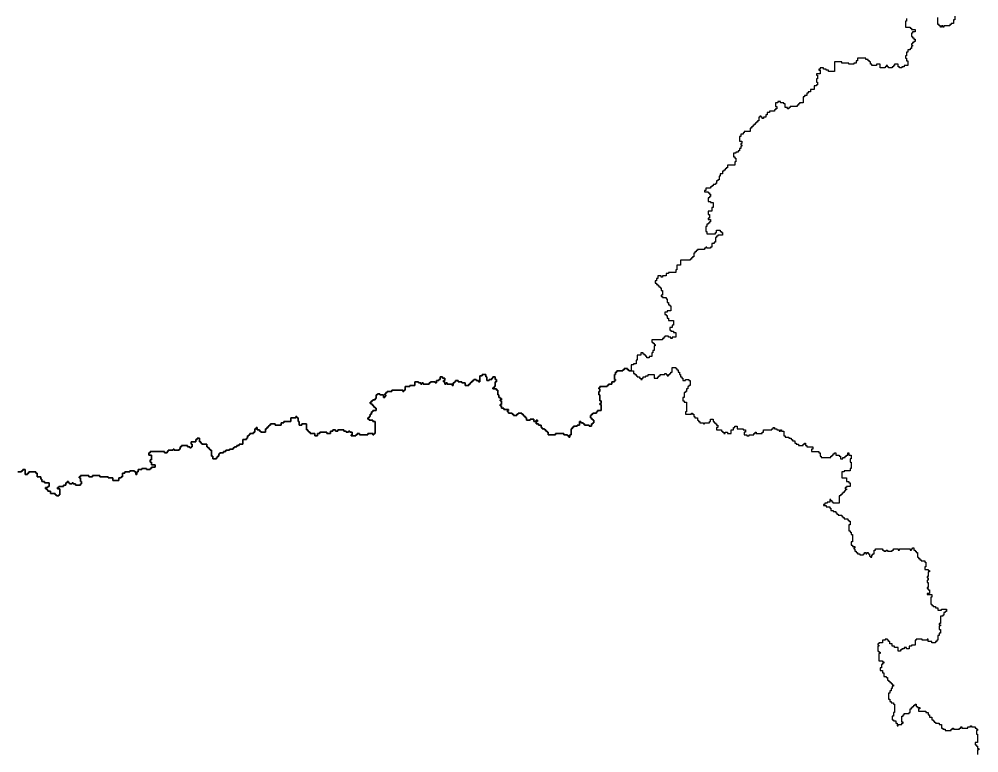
# Model space of a CAD drawing. Header units: inches. Extents: x -98695 to 376223, y 1122520 to 1501782.
# Drawn here: x 347661 to 372275, y 1219424 to 1238241 of the extents above; entities that cross this region are included whole.
import ezdxf

# ---------------------------------------------------------------- set-up
doc = ezdxf.new("R2010")
doc.units = ezdxf.units.IN
doc.header["$MEASUREMENT"] = 0
doc.layers.add('subs1', color=7, linetype='Continuous', true_color=0xc8dcf7)

msp = doc.modelspace()

# ---------------------------------------------------------------- linework, layer by layer
at = {"layer": 'subs1'}
for points in [[(371658, 1238319), (371658, 1238226), (371627, 1238226), (371627, 1238134), (371565, 1238134), (371565, 1238103), (371534, 1238103), (371534, 1238072), (371380, 1238072), (371380, 1238041), (371349, 1238041), (371349, 1238072), (371318, 1238072), (371318, 1238041), (371288, 1238041), (371288, 1238072), (371257, 1238072), (371257, 1238103), (371226, 1238103), (371226, 1238288)], [(370424, 1238257), (370424, 1238195), (370393, 1238195), (370393, 1238041), (370516, 1238041), (370516, 1238010), (370547, 1238010), (370547, 1237979), (370640, 1237979), (370640, 1237918), (370578, 1237918), (370578, 1237887), (370547, 1237887), (370547, 1237794), (370578, 1237794), (370578, 1237763), (370609, 1237763), (370609, 1237733), (370640, 1237733), (370640, 1237671), (370609, 1237671), (370609, 1237640), (370578, 1237640), (370578, 1237609), (370547, 1237609), (370547, 1237578), (370578, 1237578), (370578, 1237548), (370547, 1237548), (370547, 1237486), (370516, 1237486), (370516, 1237455), (370455, 1237455), (370455, 1237393), (370424, 1237393), (370424, 1237301), (370393, 1237301), (370393, 1237239), (370424, 1237239), (370424, 1237177), (370455, 1237177), (370455, 1237054), (370362, 1237054), (370362, 1237023), (370300, 1237023), (370300, 1236992), (370239, 1236992), (370239, 1237023), (370208, 1237023), (370208, 1237085), (370115, 1237085), (370115, 1237054), (370085, 1237054), (370085, 1237023), (370054, 1237023), (370054, 1236992), (369961, 1236992), (369961, 1237023), (369930, 1237023), (369930, 1237054), (369899, 1237054), (369899, 1237023), (369869, 1237023), (369869, 1236992), (369745, 1236992), (369745, 1237085), (369653, 1237085), (369653, 1237054), (369529, 1237054), (369529, 1237085), (369498, 1237085), (369498, 1237147), (369468, 1237147), (369468, 1237177), (369437, 1237177), (369437, 1237208), (369375, 1237208), (369375, 1237239), (369159, 1237239), (369159, 1237177), (369128, 1237177), (369128, 1237116), (369067, 1237116), (369067, 1237085), (368943, 1237085), (368943, 1237116), (368758, 1237116), (368758, 1237147), (368573, 1237147), (368573, 1236900), (368419, 1236900), (368419, 1236931), (368357, 1236931), (368357, 1236961), (368295, 1236961), (368295, 1236992), (368203, 1236992), (368203, 1236961), (368172, 1236961), (368172, 1236931), (368203, 1236931), (368203, 1236838), (368110, 1236838), (368110, 1236807), (368141, 1236807), (368141, 1236715), (368110, 1236715), (368110, 1236622), (368141, 1236622), (368141, 1236560), (368110, 1236560), (368110, 1236530), (368049, 1236530), (368049, 1236437), (367956, 1236437), (367956, 1236375), (367894, 1236375), (367894, 1236344), (367864, 1236344), (367864, 1236283), (367802, 1236283), (367802, 1236252), (367771, 1236252), (367771, 1236098), (367679, 1236098), (367679, 1236067), (367648, 1236067), (367648, 1236036), (367617, 1236036), (367617, 1236005), (367432, 1236005), (367432, 1235974), (367401, 1235974), (367401, 1235943), (367370, 1235943), (367370, 1235974), (367308, 1235974), (367308, 1236067), (367277, 1236067), (367277, 1236098), (367185, 1236098), (367185, 1236129), (367123, 1236129), (367123, 1236098), (367062, 1236098), (367062, 1236005), (367092, 1236005), (367092, 1235943), (367062, 1235943), (367062, 1235913), (367031, 1235913), (367031, 1235882), (366907, 1235882), (366907, 1235851), (366846, 1235851), (366846, 1235789), (366815, 1235789), (366815, 1235728), (366753, 1235728), (366753, 1235697), (366722, 1235697), (366722, 1235728), (366691, 1235728), (366691, 1235758), (366661, 1235758), (366661, 1235728), (366630, 1235728), (366630, 1235635), (366599, 1235635), (366599, 1235604), (366568, 1235604), (366568, 1235573), (366537, 1235573), (366537, 1235542), (366506, 1235542), (366506, 1235512), (366475, 1235512), (366475, 1235481), (366445, 1235481), (366445, 1235450), (366414, 1235450), (366414, 1235357), (366260, 1235357), (366260, 1235327), (366229, 1235327), (366229, 1235296), (366167, 1235296), (366167, 1235234), (366136, 1235234), (366136, 1235111), (366198, 1235111), (366198, 1235049), (366167, 1235049), (366167, 1235018), (366198, 1235018), (366198, 1234987), (366167, 1234987), (366167, 1234926), (366136, 1234926), (366136, 1234864), (366105, 1234864), (366105, 1234833), (366044, 1234833), (366044, 1234802), (365982, 1234802), (365982, 1234710), (366013, 1234710), (366013, 1234679), (366044, 1234679), (366044, 1234586), (366013, 1234586), (366013, 1234494), (365828, 1234494), (365828, 1234432), (365797, 1234432), (365797, 1234401), (365766, 1234401), (365766, 1234370), (365735, 1234370), (365735, 1234339), (365704, 1234339), (365704, 1234278), (365643, 1234278), (365643, 1234216), (365612, 1234216), (365612, 1234124), (365581, 1234124), (365581, 1234093), (365550, 1234093), (365550, 1234031), (365519, 1234031), (365519, 1234000), (365458, 1234000), (365458, 1233969), (365427, 1233969), (365427, 1233938), (365396, 1233938), (365396, 1233908), (365272, 1233908), (365272, 1233846), (365242, 1233846), (365242, 1233815), (365334, 1233815), (365334, 1233784), (365365, 1233784), (365365, 1233753), (365396, 1233753), (365396, 1233692), (365365, 1233692), (365365, 1233661), (365334, 1233661), (365334, 1233568), (365396, 1233568), (365396, 1233537), (365458, 1233537), (365458, 1233414), (365427, 1233414), (365427, 1233321), (365334, 1233321), (365334, 1233229), (365365, 1233229), (365365, 1233136), (365334, 1233136), (365334, 1233106), (365396, 1233106), (365396, 1233044), (365365, 1233044), (365365, 1233013), (365334, 1233013), (365334, 1232982), (365303, 1232982), (365303, 1232920), (365272, 1232920), (365272, 1232797), (365303, 1232797), (365303, 1232735), (365519, 1232735), (365519, 1232766), (365550, 1232766), (365550, 1232828), (365643, 1232828), (365643, 1232797), (365673, 1232797), (365673, 1232766), (365704, 1232766), (365704, 1232705), (365581, 1232705), (365581, 1232674), (365550, 1232674), (365550, 1232643), (365519, 1232643), (365519, 1232519), (365488, 1232519), (365488, 1232489), (365427, 1232489), (365427, 1232396), (365396, 1232396), (365396, 1232365), (365303, 1232365), (365303, 1232396), (365272, 1232396), (365272, 1232365), (365242, 1232365), (365242, 1232334), (365057, 1232334), (365057, 1232304), (365026, 1232304), (365026, 1232273), (364995, 1232273), (364995, 1232242), (364964, 1232242), (364964, 1232149), (364933, 1232149), (364933, 1232118), (364902, 1232118), (364902, 1232088), (364871, 1232088), (364871, 1232057), (364625, 1232057), (364625, 1231933), (364532, 1231933), (364532, 1231810), (364501, 1231810), (364501, 1231748), (364316, 1231748), (364316, 1231717), (364255, 1231717), (364255, 1231656), (364162, 1231656), (364162, 1231625), (364131, 1231625), (364131, 1231656), (364039, 1231656), (364039, 1231594), (364008, 1231594), (364008, 1231532), (363977, 1231532), (363977, 1231471), (364008, 1231471), (364008, 1231440), (364039, 1231440), (364039, 1231409), (364069, 1231409), (364069, 1231378), (364100, 1231378), (364100, 1231347), (364131, 1231347), (364131, 1231286), (364162, 1231286), (364162, 1231162), (364131, 1231162), (364131, 1231131), (364162, 1231131), (364162, 1231101), (364255, 1231101), (364255, 1231070), (364285, 1231070), (364285, 1230977), (364316, 1230977), (364316, 1230915), (364347, 1230915), (364347, 1230885), (364378, 1230885), (364378, 1230761), (364285, 1230761), (364285, 1230730), (364224, 1230730), (364224, 1230669), (364255, 1230669), (364255, 1230638), (364285, 1230638), (364285, 1230576), (364316, 1230576), (364316, 1230514), (364440, 1230514), (364440, 1230391), (364409, 1230391), (364409, 1230329), (364347, 1230329), (364347, 1230268), (364378, 1230268), (364378, 1230237), (364440, 1230237), (364440, 1230206), (364501, 1230206), (364501, 1230083), (364409, 1230083), (364409, 1230052), (364378, 1230052), (364378, 1230083), (364316, 1230083), (364316, 1230113), (364224, 1230113), (364224, 1230083), (364193, 1230083), (364193, 1230052), (364162, 1230052), (364162, 1230021), (363884, 1230021), (363884, 1229959), (363915, 1229959), (363915, 1229928), (363946, 1229928), (363946, 1229897), (363977, 1229897), (363977, 1229867), (363946, 1229867), (363946, 1229743), (363915, 1229743), (363915, 1229682), (363884, 1229682), (363884, 1229589), (363823, 1229589), (363823, 1229558), (363761, 1229558), (363761, 1229589), (363730, 1229589), (363730, 1229620), (363699, 1229620), (363699, 1229651), (363668, 1229651), (363668, 1229682), (363607, 1229682), (363607, 1229620), (363514, 1229620), (363514, 1229496), (363483, 1229496), (363483, 1229404), (363422, 1229404), (363422, 1229373), (363360, 1229373), (363360, 1229219), (363298, 1229219), (363298, 1229250), (363267, 1229250), (363267, 1229281), (363175, 1229281), (363175, 1229250), (363144, 1229250), (363144, 1229219), (362990, 1229219), (362990, 1229188), (362959, 1229188), (362959, 1229126), (362928, 1229126), (362928, 1229003), (362959, 1229003), (362959, 1228972), (362928, 1228972), (362928, 1228941), (362866, 1228941), (362866, 1228880), (362774, 1228880), (362774, 1228849), (362743, 1228849), (362743, 1228818), (362558, 1228818), (362558, 1228787), (362527, 1228787), (362527, 1228756), (362558, 1228756), (362558, 1228694), (362527, 1228694), (362527, 1228602), (362558, 1228602), (362558, 1228448), (362589, 1228448), (362589, 1228386), (362558, 1228386), (362558, 1228355), (362589, 1228355), (362589, 1228201), (362496, 1228201), (362496, 1228170), (362465, 1228170), (362465, 1228139), (362373, 1228139), (362373, 1228108), (362342, 1228108), (362342, 1228078), (362311, 1228078), (362311, 1228016), (362342, 1228016), (362342, 1227985), (362373, 1227985), (362373, 1227954), (362404, 1227954), (362404, 1227892), (362373, 1227892), (362373, 1227862), (362342, 1227862), (362342, 1227800), (362280, 1227800), (362280, 1227831), (362157, 1227831), (362157, 1227862), (362126, 1227862), (362126, 1227892), (362064, 1227892), (362064, 1227923), (362034, 1227923), (362034, 1227831), (361972, 1227831), (361972, 1227800), (361879, 1227800), (361879, 1227769), (361848, 1227769), (361848, 1227738), (361818, 1227738), (361818, 1227584), (361787, 1227584), (361787, 1227522), (361756, 1227522), (361756, 1227553), (361725, 1227553), (361725, 1227584), (361633, 1227584), (361633, 1227615), (361417, 1227615), (361417, 1227584), (361232, 1227584), (361232, 1227646), (361201, 1227646), (361201, 1227677), (361170, 1227677), (361170, 1227707), (361139, 1227707), (361139, 1227738), (361077, 1227738), (361077, 1227769), (361046, 1227769), (361046, 1227831), (360985, 1227831), (360985, 1227862), (360923, 1227862), (360923, 1227923), (360954, 1227923), (360954, 1227954), (360923, 1227954), (360923, 1227923), (360861, 1227923), (360861, 1227985), (360769, 1227985), (360769, 1227954), (360676, 1227954), (360676, 1228016), (360645, 1228016), (360645, 1228047), (360615, 1228047), (360615, 1228078), (360584, 1228078), (360584, 1228108), (360553, 1228108), (360553, 1228139), (360460, 1228139), (360460, 1228108), (360429, 1228108), (360429, 1228078), (360337, 1228078), (360337, 1228108), (360306, 1228108), (360306, 1228139), (360214, 1228139), (360214, 1228170), (360183, 1228170), (360183, 1228201), (360214, 1228201), (360214, 1228232), (360090, 1228232), (360090, 1228263), (360028, 1228263), (360028, 1228324), (359998, 1228324), (359998, 1228355), (360028, 1228355), (360028, 1228448), (359998, 1228448), (359998, 1228479), (360028, 1228479), (360028, 1228509), (359998, 1228509), (359998, 1228540), (359967, 1228540), (359967, 1228602), (359936, 1228602), (359936, 1228725), (359905, 1228725), (359905, 1228756), (359813, 1228756), (359813, 1228787), (359843, 1228787), (359843, 1228818), (359874, 1228818), (359874, 1228941), (359905, 1228941), (359905, 1229003), (359874, 1229003), (359874, 1229065), (359813, 1229065), (359813, 1229034), (359782, 1229034), (359782, 1229003), (359720, 1229003), (359720, 1228972), (359658, 1228972), (359658, 1229065), (359627, 1229065), (359627, 1229126), (359535, 1229126), (359535, 1229095), (359473, 1229095), (359473, 1228941), (359442, 1228941), (359442, 1228972), (359381, 1228972), (359381, 1229003), (359319, 1229003), (359319, 1228972), (359288, 1228972), (359288, 1228941), (359257, 1228941), (359257, 1228910), (359226, 1228910), (359226, 1228880), (359196, 1228880), (359196, 1228849), (359103, 1228849), (359103, 1228910), (359011, 1228910), (359011, 1228941), (358918, 1228941), (358918, 1228972), (358856, 1228972), (358856, 1228941), (358825, 1228941), (358825, 1228910), (358795, 1228910), (358795, 1228849), (358764, 1228849), (358764, 1228880), (358640, 1228880), (358640, 1228910), (358610, 1228910), (358610, 1228880), (358579, 1228880), (358579, 1228941), (358548, 1228941), (358548, 1228972), (358579, 1228972), (358579, 1229034), (358517, 1229034), (358517, 1229065), (358455, 1229065), (358455, 1229003), (358424, 1229003), (358424, 1228972), (358363, 1228972), (358363, 1228910), (358332, 1228910), (358332, 1228941), (358209, 1228941), (358209, 1228910), (358178, 1228910), (358178, 1228880), (358023, 1228880), (358023, 1228910), (357993, 1228910), (357993, 1228880), (357962, 1228880), (357962, 1228910), (357900, 1228910), (357900, 1228941), (357808, 1228941), (357808, 1228849), (357684, 1228849), (357684, 1228818), (357561, 1228818), (357561, 1228725), (357530, 1228725), (357530, 1228694), (357499, 1228694), (357499, 1228725), (357221, 1228725), (357221, 1228694), (357098, 1228694), (357098, 1228664), (357067, 1228664), (357067, 1228633), (357036, 1228633), (357036, 1228602), (357067, 1228602), (357067, 1228571), (357036, 1228571), (357036, 1228540), (357005, 1228540), (357005, 1228602), (356913, 1228602), (356913, 1228633), (356851, 1228633), (356851, 1228602), (356820, 1228602), (356820, 1228509), (356790, 1228509), (356790, 1228479), (356728, 1228479), (356728, 1228448), (356697, 1228448), (356697, 1228417), (356666, 1228417), (356666, 1228386), (356697, 1228386), (356697, 1228355), (356728, 1228355), (356728, 1228324), (356759, 1228324), (356759, 1228293), (356790, 1228293), (356790, 1228263), (356820, 1228263), (356820, 1228201), (356728, 1228201), (356728, 1228170), (356697, 1228170), (356697, 1228108), (356666, 1228108), (356666, 1228047), (356635, 1228047), (356635, 1228016), (356604, 1228016), (356604, 1227985), (356635, 1227985), (356635, 1227954), (356728, 1227954), (356728, 1227923), (356790, 1227923), (356790, 1227615), (356759, 1227615), (356759, 1227584), (356728, 1227584), (356728, 1227615), (356604, 1227615), (356604, 1227584), (356389, 1227584), (356389, 1227615), (356327, 1227615), (356327, 1227584), (356296, 1227584), (356296, 1227553), (356173, 1227553), (356173, 1227584), (356203, 1227584), (356203, 1227646), (356142, 1227646), (356142, 1227677), (356111, 1227677), (356111, 1227646), (356049, 1227646), (356049, 1227677), (355988, 1227677), (355988, 1227707), (355833, 1227707), (355833, 1227677), (355772, 1227677), (355772, 1227707), (355710, 1227707), (355710, 1227677), (355648, 1227677), (355648, 1227615), (355556, 1227615), (355556, 1227646), (355371, 1227646), (355371, 1227615), (355309, 1227615), (355309, 1227553), (355247, 1227553), (355247, 1227615), (355124, 1227615), (355124, 1227646), (355093, 1227646), (355093, 1227677), (355062, 1227677), (355062, 1227707), (355031, 1227707), (355031, 1227862), (354908, 1227862), (354908, 1227831), (354846, 1227831), (354846, 1227923), (354815, 1227923), (354815, 1228016), (354785, 1228016), (354785, 1228047), (354754, 1228047), (354754, 1228016), (354630, 1228016), (354630, 1227923), (354445, 1227923), (354445, 1227892), (354384, 1227892), (354384, 1227831), (354229, 1227831), (354229, 1227862), (354106, 1227862), (354106, 1227831), (354075, 1227831), (354075, 1227800), (354044, 1227800), (354044, 1227769), (354013, 1227769), (354013, 1227738), (353983, 1227738), (353983, 1227646), (353859, 1227646), (353859, 1227677), (353828, 1227677), (353828, 1227707), (353767, 1227707), (353767, 1227769), (353736, 1227769), (353736, 1227738), (353705, 1227738), (353705, 1227646), (353674, 1227646), (353674, 1227615), (353581, 1227615), (353581, 1227584), (353551, 1227584), (353551, 1227553), (353520, 1227553), (353520, 1227491), (353489, 1227491), (353489, 1227461), (353396, 1227461), (353396, 1227337), (353304, 1227337), (353304, 1227306), (353242, 1227306), (353242, 1227276), (353180, 1227276), (353180, 1227245), (353150, 1227245), (353150, 1227214), (353057, 1227214), (353057, 1227183), (352965, 1227183), (352965, 1227152), (352903, 1227152), (352903, 1227121), (352810, 1227121), (352810, 1227090), (352779, 1227090), (352779, 1227029), (352749, 1227029), (352749, 1226998), (352718, 1226998), (352718, 1226967), (352625, 1226967), (352625, 1227029), (352594, 1227029), (352594, 1227183), (352564, 1227183), (352564, 1227214), (352533, 1227214), (352533, 1227245), (352502, 1227245), (352502, 1227276), (352471, 1227276), (352471, 1227337), (352348, 1227337), (352348, 1227368), (352317, 1227368), (352317, 1227399), (352286, 1227399), (352286, 1227491), (352224, 1227491), (352224, 1227461), (352193, 1227461), (352193, 1227399), (352070, 1227399), (352070, 1227337), (352101, 1227337), (352101, 1227276), (352070, 1227276), (352070, 1227245), (352039, 1227245), (352039, 1227276), (351977, 1227276), (351977, 1227306), (351823, 1227306), (351823, 1227276), (351792, 1227276), (351792, 1227214), (351762, 1227214), (351762, 1227183), (351638, 1227183), (351638, 1227214), (351607, 1227214), (351607, 1227183), (351484, 1227183), (351484, 1227152), (351453, 1227152), (351453, 1227121), (351391, 1227121), (351391, 1227152), (351021, 1227152), (351021, 1227121), (350990, 1227121), (350990, 1227060), (351052, 1227060), (351052, 1226936), (351021, 1226936), (351021, 1226875), (351052, 1226875), (351052, 1226813), (351145, 1226813), (351145, 1226751), (351052, 1226751), (351052, 1226720), (351021, 1226720), (351021, 1226689), (350929, 1226689), (350929, 1226720), (350805, 1226720), (350805, 1226689), (350713, 1226689), (350713, 1226628), (350682, 1226628), (350682, 1226566), (350651, 1226566), (350651, 1226628), (350620, 1226628), (350620, 1226659), (350497, 1226659), (350497, 1226628), (350373, 1226628), (350373, 1226597), (350312, 1226597), (350312, 1226504), (350281, 1226504), (350281, 1226473), (350219, 1226473), (350219, 1226412), (350065, 1226412), (350065, 1226473), (349942, 1226473), (349942, 1226504), (349726, 1226504), (349726, 1226535), (349541, 1226535), (349541, 1226504), (349448, 1226504), (349448, 1226535), (349232, 1226535), (349232, 1226504), (349201, 1226504), (349201, 1226473), (349232, 1226473), (349232, 1226381), (349263, 1226381), (349263, 1226319), (349232, 1226319), (349232, 1226288), (349109, 1226288), (349109, 1226319), (349047, 1226319), (349047, 1226350), (349016, 1226350), (349016, 1226319), (348954, 1226319), (348954, 1226350), (348924, 1226350), (348924, 1226381), (348893, 1226381), (348893, 1226350), (348862, 1226350), (348862, 1226288), (348800, 1226288), (348800, 1226258), (348677, 1226258), (348677, 1226227), (348646, 1226227), (348646, 1226196), (348708, 1226196), (348708, 1226042), (348677, 1226042), (348677, 1226011), (348615, 1226011), (348615, 1226042), (348584, 1226042), (348584, 1226072), (348461, 1226072), (348461, 1226134), (348399, 1226134), (348399, 1226165), (348368, 1226165), (348368, 1226196), (348338, 1226196), (348338, 1226227), (348399, 1226227), (348399, 1226258), (348430, 1226258), (348430, 1226350), (348307, 1226350), (348307, 1226381), (348245, 1226381), (348245, 1226443), (348214, 1226443), (348214, 1226504), (348122, 1226504), (348122, 1226597), (348091, 1226597), (348091, 1226628), (347906, 1226628), (347906, 1226597), (347875, 1226597), (347875, 1226566), (347813, 1226566), (347813, 1226689), (347751, 1226689), (347751, 1226659), (347721, 1226659), (347721, 1226628), (347628, 1226628)]]:
    msp.add_lwpolyline(points, dxfattribs=at)
msp.add_polyline3d([(347628, 1226628, 0), (347721, 1226628, 0), (347721, 1226659, 0), (347751, 1226659, 0), (347751, 1226689, 0), (347813, 1226689, 0), (347813, 1226566, 0), (347875, 1226566, 0), (347875, 1226597, 0), (347906, 1226597, 0), (347906, 1226628, 0), (348091, 1226628, 0), (348091, 1226597, 0), (348122, 1226597, 0), (348122, 1226504, 0), (348214, 1226504, 0), (348214, 1226443, 0), (348245, 1226443, 0), (348245, 1226381, 0), (348307, 1226381, 0), (348307, 1226350, 0), (348430, 1226350, 0), (348430, 1226258, 0), (348399, 1226258, 0), (348399, 1226227, 0), (348338, 1226227, 0), (348338, 1226196, 0), (348368, 1226196, 0), (348368, 1226165, 0), (348399, 1226165, 0), (348399, 1226134, 0), (348461, 1226134, 0), (348461, 1226072, 0), (348584, 1226072, 0), (348584, 1226042, 0), (348615, 1226042, 0), (348615, 1226011, 0), (348677, 1226011, 0), (348677, 1226042, 0), (348708, 1226042, 0), (348708, 1226196, 0), (348646, 1226196, 0), (348646, 1226227, 0), (348677, 1226227, 0), (348677, 1226258, 0), (348800, 1226258, 0), (348800, 1226288, 0), (348862, 1226288, 0), (348862, 1226350, 0), (348893, 1226350, 0), (348893, 1226381, 0), (348924, 1226381, 0), (348924, 1226350, 0), (348954, 1226350, 0), (348954, 1226319, 0), (349016, 1226319, 0), (349016, 1226350, 0), (349047, 1226350, 0), (349047, 1226319, 0), (349109, 1226319, 0), (349109, 1226288, 0), (349232, 1226288, 0), (349232, 1226319, 0), (349263, 1226319, 0), (349263, 1226381, 0), (349232, 1226381, 0), (349232, 1226473, 0), (349201, 1226473, 0), (349201, 1226504, 0), (349232, 1226504, 0), (349232, 1226535, 0), (349448, 1226535, 0), (349448, 1226504, 0), (349541, 1226504, 0), (349541, 1226535, 0), (349726, 1226535, 0), (349726, 1226504, 0), (349942, 1226504, 0), (349942, 1226473, 0), (350065, 1226473, 0), (350065, 1226412, 0), (350219, 1226412, 0), (350219, 1226473, 0), (350281, 1226473, 0), (350281, 1226504, 0), (350312, 1226504, 0), (350312, 1226597, 0), (350373, 1226597, 0), (350373, 1226628, 0), (350497, 1226628, 0), (350497, 1226659, 0), (350620, 1226659, 0), (350620, 1226628, 0), (350651, 1226628, 0), (350651, 1226566, 0), (350682, 1226566, 0), (350682, 1226628, 0), (350713, 1226628, 0), (350713, 1226689, 0), (350805, 1226689, 0), (350805, 1226720, 0), (350929, 1226720, 0), (350929, 1226689, 0), (351021, 1226689, 0), (351021, 1226720, 0), (351052, 1226720, 0), (351052, 1226751, 0), (351145, 1226751, 0), (351145, 1226813, 0), (351052, 1226813, 0), (351052, 1226875, 0), (351021, 1226875, 0), (351021, 1226936, 0), (351052, 1226936, 0), (351052, 1227060, 0), (350990, 1227060, 0), (350990, 1227121, 0), (351021, 1227121, 0), (351021, 1227152, 0), (351391, 1227152, 0), (351391, 1227121, 0), (351453, 1227121, 0), (351453, 1227152, 0), (351484, 1227152, 0), (351484, 1227183, 0), (351607, 1227183, 0), (351607, 1227214, 0), (351638, 1227214, 0), (351638, 1227183, 0), (351762, 1227183, 0), (351762, 1227214, 0), (351792, 1227214, 0), (351792, 1227276, 0), (351823, 1227276, 0), (351823, 1227306, 0), (351977, 1227306, 0), (351977, 1227276, 0), (352039, 1227276, 0), (352039, 1227245, 0), (352070, 1227245, 0), (352070, 1227276, 0), (352101, 1227276, 0), (352101, 1227337, 0), (352070, 1227337, 0), (352070, 1227399, 0), (352193, 1227399, 0), (352193, 1227461, 0), (352224, 1227461, 0), (352224, 1227491, 0), (352286, 1227491, 0), (352286, 1227399, 0), (352317, 1227399, 0), (352317, 1227368, 0), (352348, 1227368, 0), (352348, 1227337, 0), (352471, 1227337, 0), (352471, 1227276, 0), (352502, 1227276, 0), (352502, 1227245, 0), (352533, 1227245, 0), (352533, 1227214, 0), (352564, 1227214, 0), (352564, 1227183, 0), (352594, 1227183, 0), (352594, 1227029, 0), (352625, 1227029, 0), (352625, 1226967, 0), (352718, 1226967, 0), (352718, 1226998, 0), (352749, 1226998, 0), (352749, 1227029, 0), (352779, 1227029, 0), (352779, 1227090, 0), (352810, 1227090, 0), (352810, 1227121, 0), (352903, 1227121, 0), (352903, 1227152, 0), (352965, 1227152, 0), (352965, 1227183, 0), (353057, 1227183, 0), (353057, 1227214, 0), (353150, 1227214, 0), (353150, 1227245, 0), (353180, 1227245, 0), (353180, 1227276, 0), (353242, 1227276, 0), (353242, 1227306, 0), (353304, 1227306, 0), (353304, 1227337, 0), (353396, 1227337, 0), (353396, 1227461, 0), (353489, 1227461, 0), (353489, 1227491, 0), (353520, 1227491, 0), (353520, 1227553, 0), (353551, 1227553, 0), (353551, 1227584, 0), (353581, 1227584, 0), (353581, 1227615, 0), (353674, 1227615, 0), (353674, 1227646, 0), (353705, 1227646, 0), (353705, 1227738, 0), (353736, 1227738, 0), (353736, 1227769, 0), (353767, 1227769, 0), (353767, 1227707, 0), (353828, 1227707, 0), (353828, 1227677, 0), (353859, 1227677, 0), (353859, 1227646, 0), (353983, 1227646, 0), (353983, 1227738, 0), (354013, 1227738, 0), (354013, 1227769, 0), (354044, 1227769, 0), (354044, 1227800, 0), (354075, 1227800, 0), (354075, 1227831, 0), (354106, 1227831, 0), (354106, 1227862, 0), (354229, 1227862, 0), (354229, 1227831, 0), (354384, 1227831, 0), (354384, 1227892, 0), (354445, 1227892, 0), (354445, 1227923, 0), (354630, 1227923, 0), (354630, 1228016, 0), (354754, 1228016, 0), (354754, 1228047, 0), (354785, 1228047, 0), (354785, 1228016, 0), (354815, 1228016, 0), (354815, 1227923, 0), (354846, 1227923, 0), (354846, 1227831, 0), (354908, 1227831, 0), (354908, 1227862, 0), (355031, 1227862, 0), (355031, 1227707, 0), (355062, 1227707, 0), (355062, 1227677, 0), (355093, 1227677, 0), (355093, 1227646, 0), (355124, 1227646, 0), (355124, 1227615, 0), (355247, 1227615, 0), (355247, 1227553, 0), (355309, 1227553, 0), (355309, 1227615, 0), (355371, 1227615, 0), (355371, 1227646, 0), (355556, 1227646, 0), (355556, 1227615, 0), (355648, 1227615, 0), (355648, 1227677, 0), (355710, 1227677, 0), (355710, 1227707, 0), (355772, 1227707, 0), (355772, 1227677, 0), (355833, 1227677, 0), (355833, 1227707, 0), (355988, 1227707, 0), (355988, 1227677, 0), (356049, 1227677, 0), (356049, 1227646, 0), (356111, 1227646, 0), (356111, 1227677, 0), (356142, 1227677, 0), (356142, 1227646, 0), (356203, 1227646, 0), (356203, 1227584, 0), (356173, 1227584, 0), (356173, 1227553, 0), (356296, 1227553, 0), (356296, 1227584, 0), (356327, 1227584, 0), (356327, 1227615, 0), (356389, 1227615, 0), (356389, 1227584, 0), (356604, 1227584, 0), (356604, 1227615, 0), (356728, 1227615, 0), (356728, 1227584, 0), (356759, 1227584, 0), (356759, 1227615, 0), (356790, 1227615, 0), (356790, 1227923, 0), (356728, 1227923, 0), (356728, 1227954, 0), (356635, 1227954, 0), (356635, 1227985, 0), (356604, 1227985, 0), (356604, 1228016, 0), (356635, 1228016, 0), (356635, 1228047, 0), (356666, 1228047, 0), (356666, 1228108, 0), (356697, 1228108, 0), (356697, 1228170, 0), (356728, 1228170, 0), (356728, 1228201, 0), (356820, 1228201, 0), (356820, 1228263, 0), (356790, 1228263, 0), (356790, 1228293, 0), (356759, 1228293, 0), (356759, 1228324, 0), (356728, 1228324, 0), (356728, 1228355, 0), (356697, 1228355, 0), (356697, 1228386, 0), (356666, 1228386, 0), (356666, 1228417, 0), (356697, 1228417, 0), (356697, 1228448, 0), (356728, 1228448, 0), (356728, 1228479, 0), (356790, 1228479, 0), (356790, 1228509, 0), (356820, 1228509, 0), (356820, 1228602, 0), (356851, 1228602, 0), (356851, 1228633, 0), (356913, 1228633, 0), (356913, 1228602, 0), (357005, 1228602, 0), (357005, 1228540, 0), (357036, 1228540, 0), (357036, 1228571, 0), (357067, 1228571, 0), (357067, 1228602, 0), (357036, 1228602, 0), (357036, 1228633, 0), (357067, 1228633, 0), (357067, 1228664, 0), (357098, 1228664, 0), (357098, 1228694, 0), (357221, 1228694, 0), (357221, 1228725, 0), (357499, 1228725, 0), (357499, 1228694, 0), (357530, 1228694, 0), (357530, 1228725, 0), (357561, 1228725, 0), (357561, 1228818, 0), (357684, 1228818, 0), (357684, 1228849, 0), (357808, 1228849, 0), (357808, 1228941, 0), (357900, 1228941, 0), (357900, 1228910, 0), (357962, 1228910, 0), (357962, 1228880, 0), (357993, 1228880, 0), (357993, 1228910, 0), (358023, 1228910, 0), (358023, 1228880, 0), (358178, 1228880, 0), (358178, 1228910, 0), (358209, 1228910, 0), (358209, 1228941, 0), (358332, 1228941, 0), (358332, 1228910, 0), (358363, 1228910, 0), (358363, 1228972, 0), (358424, 1228972, 0), (358424, 1229003, 0), (358455, 1229003, 0), (358455, 1229065, 0), (358517, 1229065, 0), (358517, 1229034, 0), (358579, 1229034, 0), (358579, 1228972, 0), (358548, 1228972, 0), (358548, 1228941, 0), (358579, 1228941, 0), (358579, 1228880, 0), (358610, 1228880, 0), (358610, 1228910, 0), (358640, 1228910, 0), (358640, 1228880, 0), (358764, 1228880, 0), (358764, 1228849, 0), (358795, 1228849, 0), (358795, 1228910, 0), (358825, 1228910, 0), (358825, 1228941, 0), (358856, 1228941, 0), (358856, 1228972, 0), (358918, 1228972, 0), (358918, 1228941, 0), (359011, 1228941, 0), (359011, 1228910, 0), (359103, 1228910, 0), (359103, 1228849, 0), (359196, 1228849, 0), (359196, 1228880, 0), (359226, 1228880, 0), (359226, 1228910, 0), (359257, 1228910, 0), (359257, 1228941, 0), (359288, 1228941, 0), (359288, 1228972, 0), (359319, 1228972, 0), (359319, 1229003, 0), (359381, 1229003, 0), (359381, 1228972, 0), (359442, 1228972, 0), (359442, 1228941, 0), (359473, 1228941, 0), (359473, 1229095, 0), (359535, 1229095, 0), (359535, 1229126, 0), (359627, 1229126, 0), (359627, 1229065, 0), (359658, 1229065, 0), (359658, 1228972, 0), (359720, 1228972, 0), (359720, 1229003, 0), (359782, 1229003, 0), (359782, 1229034, 0), (359813, 1229034, 0), (359813, 1229065, 0), (359874, 1229065, 0), (359874, 1229003, 0), (359905, 1229003, 0), (359905, 1228941, 0), (359874, 1228941, 0), (359874, 1228818, 0), (359843, 1228818, 0), (359843, 1228787, 0), (359813, 1228787, 0), (359813, 1228756, 0), (359905, 1228756, 0), (359905, 1228725, 0), (359936, 1228725, 0), (359936, 1228602, 0), (359967, 1228602, 0), (359967, 1228540, 0), (359998, 1228540, 0), (359998, 1228509, 0), (360028, 1228509, 0), (360028, 1228479, 0), (359998, 1228479, 0), (359998, 1228448, 0), (360028, 1228448, 0), (360028, 1228355, 0), (359998, 1228355, 0), (359998, 1228324, 0), (360028, 1228324, 0), (360028, 1228263, 0), (360090, 1228263, 0), (360090, 1228232, 0), (360214, 1228232, 0), (360214, 1228201, 0), (360183, 1228201, 0), (360183, 1228170, 0), (360214, 1228170, 0), (360214, 1228139, 0), (360306, 1228139, 0), (360306, 1228108, 0), (360337, 1228108, 0), (360337, 1228078, 0), (360429, 1228078, 0), (360429, 1228108, 0), (360460, 1228108, 0), (360460, 1228139, 0), (360553, 1228139, 0), (360553, 1228108, 0), (360584, 1228108, 0), (360584, 1228078, 0), (360615, 1228078, 0), (360615, 1228047, 0), (360645, 1228047, 0), (360645, 1228016, 0), (360676, 1228016, 0), (360676, 1227954, 0), (360769, 1227954, 0), (360769, 1227985, 0), (360861, 1227985, 0), (360861, 1227923, 0), (360923, 1227923, 0), (360923, 1227862, 0), (360985, 1227862, 0), (360985, 1227831, 0), (361046, 1227831, 0), (361046, 1227769, 0), (361077, 1227769, 0), (361077, 1227738, 0), (361139, 1227738, 0), (361139, 1227707, 0), (361170, 1227707, 0), (361170, 1227677, 0), (361201, 1227677, 0), (361201, 1227646, 0), (361232, 1227646, 0), (361232, 1227584, 0), (361417, 1227584, 0), (361417, 1227615, 0), (361633, 1227615, 0), (361633, 1227584, 0), (361725, 1227584, 0), (361725, 1227553, 0), (361756, 1227553, 0), (361756, 1227522, 0), (361787, 1227522, 0), (361787, 1227584, 0), (361818, 1227584, 0), (361818, 1227738, 0), (361848, 1227738, 0), (361848, 1227769, 0), (361879, 1227769, 0), (361879, 1227800, 0), (361972, 1227800, 0), (361972, 1227831, 0), (362034, 1227831, 0), (362034, 1227923, 0), (362064, 1227923, 0), (362064, 1227892, 0), (362126, 1227892, 0), (362126, 1227862, 0), (362157, 1227862, 0), (362157, 1227831, 0), (362280, 1227831, 0), (362280, 1227800, 0), (362342, 1227800, 0), (362342, 1227862, 0), (362373, 1227862, 0), (362373, 1227892, 0), (362404, 1227892, 0), (362404, 1227954, 0), (362373, 1227954, 0), (362373, 1227985, 0), (362342, 1227985, 0), (362342, 1228016, 0), (362311, 1228016, 0), (362311, 1228078, 0), (362342, 1228078, 0), (362342, 1228108, 0), (362373, 1228108, 0), (362373, 1228139, 0), (362465, 1228139, 0), (362465, 1228170, 0), (362496, 1228170, 0), (362496, 1228201, 0), (362589, 1228201, 0), (362589, 1228355, 0), (362558, 1228355, 0), (362558, 1228386, 0), (362589, 1228386, 0), (362589, 1228448, 0), (362558, 1228448, 0), (362558, 1228602, 0), (362527, 1228602, 0), (362527, 1228694, 0), (362558, 1228694, 0), (362558, 1228756, 0), (362527, 1228756, 0), (362527, 1228787, 0), (362558, 1228787, 0), (362558, 1228818, 0), (362743, 1228818, 0), (362743, 1228849, 0), (362774, 1228849, 0), (362774, 1228880, 0), (362866, 1228880, 0), (362866, 1228941, 0), (362928, 1228941, 0), (362928, 1228972, 0), (362959, 1228972, 0), (362959, 1229003, 0), (362928, 1229003, 0), (362928, 1229126, 0), (362959, 1229126, 0), (362959, 1229188, 0), (362990, 1229188, 0), (362990, 1229219, 0), (363144, 1229219, 0), (363144, 1229250, 0), (363175, 1229250, 0), (363175, 1229281, 0), (363267, 1229281, 0), (363267, 1229250, 0), (363298, 1229250, 0), (363298, 1229219, 0), (363360, 1229219, 0), (363422, 1229219, 0), (363422, 1229157, 0), (363452, 1229157, 0), (363452, 1229126, 0), (363483, 1229126, 0), (363483, 1229095, 0), (363514, 1229095, 0), (363514, 1229065, 0), (363576, 1229065, 0), (363576, 1229034, 0), (363607, 1229034, 0), (363607, 1229003, 0), (363638, 1229003, 0), (363638, 1229034, 0), (363668, 1229034, 0), (363668, 1229065, 0), (363730, 1229065, 0), (363730, 1229095, 0), (363792, 1229095, 0), (363792, 1229126, 0), (363946, 1229126, 0), (363946, 1229034, 0), (364039, 1229034, 0), (364039, 1229065, 0), (364069, 1229065, 0), (364069, 1229095, 0), (364100, 1229095, 0), (364100, 1229126, 0), (364224, 1229126, 0), (364224, 1229157, 0), (364255, 1229157, 0), (364255, 1229126, 0), (364285, 1229126, 0), (364285, 1229095, 0), (364316, 1229095, 0), (364316, 1229126, 0), (364347, 1229126, 0), (364347, 1229157, 0), (364378, 1229157, 0), (364378, 1229188, 0), (364409, 1229188, 0), (364409, 1229311, 0), (364501, 1229311, 0), (364501, 1229281, 0), (364532, 1229281, 0), (364532, 1229250, 0), (364563, 1229250, 0), (364563, 1229188, 0), (364594, 1229188, 0), (364594, 1229126, 0), (364625, 1229126, 0), (364625, 1229065, 0), (364656, 1229065, 0), (364656, 1229034, 0), (364686, 1229034, 0), (364686, 1228972, 0), (364748, 1228972, 0), (364748, 1229003, 0), (364841, 1229003, 0), (364841, 1228972, 0), (364871, 1228972, 0), (364871, 1228849, 0), (364841, 1228849, 0), (364841, 1228818, 0), (364810, 1228818, 0), (364810, 1228756, 0), (364779, 1228756, 0), (364779, 1228694, 0), (364748, 1228694, 0), (364748, 1228664, 0), (364717, 1228664, 0), (364717, 1228540, 0), (364686, 1228540, 0), (364686, 1228448, 0), (364717, 1228448, 0), (364717, 1228417, 0), (364779, 1228417, 0), (364779, 1228170, 0), (364748, 1228170, 0), (364748, 1228108, 0), (364902, 1228108, 0), (364902, 1228139, 0), (364933, 1228139, 0), (364933, 1228108, 0), (364964, 1228108, 0), (364964, 1228047, 0), (364995, 1228047, 0), (364995, 1228016, 0), (365057, 1228016, 0), (365057, 1227954, 0), (365087, 1227954, 0), (365087, 1227923, 0), (365118, 1227923, 0), (365118, 1227892, 0), (365211, 1227892, 0), (365211, 1227862, 0), (365242, 1227862, 0), (365242, 1227892, 0), (365365, 1227892, 0), (365365, 1227923, 0), (365396, 1227923, 0), (365396, 1227985, 0), (365458, 1227985, 0), (365458, 1227923, 0), (365488, 1227923, 0), (365488, 1227892, 0), (365519, 1227892, 0), (365519, 1227862, 0), (365550, 1227862, 0), (365550, 1227831, 0), (365581, 1227831, 0), (365581, 1227769, 0), (365550, 1227769, 0), (365550, 1227707, 0), (365673, 1227707, 0), (365673, 1227677, 0), (365704, 1227677, 0), (365704, 1227646, 0), (365735, 1227646, 0), (365735, 1227615, 0), (365766, 1227615, 0), (365766, 1227646, 0), (365828, 1227646, 0), (365828, 1227615, 0), (365920, 1227615, 0), (365920, 1227707, 0), (365982, 1227707, 0), (365982, 1227769, 0), (366013, 1227769, 0), (366013, 1227800, 0), (366074, 1227800, 0), (366074, 1227738, 0), (366229, 1227738, 0), (366229, 1227707, 0), (366290, 1227707, 0), (366290, 1227646, 0), (366260, 1227646, 0), (366260, 1227584, 0), (366321, 1227584, 0), (366321, 1227553, 0), (366383, 1227553, 0), (366383, 1227584, 0), (366506, 1227584, 0), (366506, 1227615, 0), (366537, 1227615, 0), (366537, 1227646, 0), (366568, 1227646, 0), (366568, 1227615, 0), (366722, 1227615, 0), (366722, 1227646, 0), (366753, 1227646, 0), (366753, 1227707, 0), (366969, 1227707, 0), (366969, 1227738, 0), (367000, 1227738, 0), (367000, 1227769, 0), (367031, 1227769, 0), (367031, 1227738, 0), (367092, 1227738, 0), (367092, 1227707, 0), (367154, 1227707, 0), (367154, 1227677, 0), (367185, 1227677, 0), (367185, 1227707, 0), (367216, 1227707, 0), (367216, 1227677, 0), (367277, 1227677, 0), (367277, 1227553, 0), (367308, 1227553, 0), (367308, 1227522, 0), (367401, 1227522, 0), (367401, 1227491, 0), (367463, 1227491, 0), (367463, 1227461, 0), (367493, 1227461, 0), (367493, 1227430, 0), (367555, 1227430, 0), (367555, 1227368, 0), (367586, 1227368, 0), (367586, 1227337, 0), (367648, 1227337, 0), (367648, 1227306, 0), (367771, 1227306, 0), (367771, 1227337, 0), (367802, 1227337, 0), (367802, 1227368, 0), (367833, 1227368, 0), (367833, 1227306, 0), (367864, 1227306, 0), (367864, 1227276, 0), (368018, 1227276, 0), (368018, 1227214, 0), (367987, 1227214, 0), (367987, 1227152, 0), (368172, 1227152, 0), (368172, 1227121, 0), (368203, 1227121, 0), (368203, 1227029, 0), (368234, 1227029, 0), (368234, 1226998, 0), (368481, 1226998, 0), (368481, 1227029, 0), (368511, 1227029, 0), (368511, 1227060, 0), (368542, 1227060, 0), (368542, 1227090, 0), (368573, 1227090, 0), (368573, 1227121, 0), (368604, 1227121, 0), (368604, 1227060, 0), (368696, 1227060, 0), (368696, 1227029, 0), (368727, 1227029, 0), (368727, 1226967, 0), (368789, 1226967, 0), (368789, 1226998, 0), (368851, 1226998, 0), (368851, 1227029, 0), (368882, 1227029, 0), (368882, 1227060, 0), (368912, 1227060, 0), (368912, 1227121, 0), (368943, 1227121, 0), (368943, 1227060, 0), (369005, 1227060, 0), (369005, 1226967, 0), (368974, 1226967, 0), (368974, 1226875, 0), (369005, 1226875, 0), (369005, 1226720, 0), (368974, 1226720, 0), (368974, 1226659, 0), (368820, 1226659, 0), (368820, 1226628, 0), (368758, 1226628, 0), (368758, 1226473, 0), (368882, 1226473, 0), (368882, 1226381, 0), (368943, 1226381, 0), (368943, 1226350, 0), (368974, 1226350, 0), (368974, 1226258, 0), (368882, 1226258, 0), (368882, 1226227, 0), (368851, 1226227, 0), (368851, 1226196, 0), (368882, 1226196, 0), (368882, 1226165, 0), (368851, 1226165, 0), (368851, 1226134, 0), (368820, 1226134, 0), (368820, 1226103, 0), (368789, 1226103, 0), (368789, 1226072, 0), (368758, 1226072, 0), (368758, 1226042, 0), (368727, 1226042, 0), (368727, 1226011, 0), (368696, 1226011, 0), (368696, 1225826, 0), (368542, 1225826, 0), (368542, 1225857, 0), (368511, 1225857, 0), (368511, 1225887, 0), (368481, 1225887, 0), (368481, 1225918, 0), (368450, 1225918, 0), (368450, 1225857, 0), (368388, 1225857, 0), (368388, 1225826, 0), (368326, 1225826, 0), (368326, 1225795, 0), (368295, 1225795, 0), (368295, 1225764, 0), (368357, 1225764, 0), (368357, 1225733, 0), (368450, 1225733, 0), (368450, 1225702, 0), (368481, 1225702, 0), (368481, 1225641, 0), (368542, 1225641, 0), (368542, 1225610, 0), (368604, 1225610, 0), (368604, 1225579, 0), (368635, 1225579, 0), (368635, 1225548, 0), (368666, 1225548, 0), (368666, 1225517, 0), (368758, 1225517, 0), (368758, 1225486, 0), (368789, 1225486, 0), (368789, 1225456, 0), (368820, 1225456, 0), (368820, 1225425, 0), (368912, 1225425, 0), (368912, 1225394, 0), (368943, 1225394, 0), (368943, 1225363, 0), (368974, 1225363, 0), (368974, 1225270, 0), (368943, 1225270, 0), (368943, 1225116, 0), (368974, 1225116, 0), (368974, 1225085, 0), (369005, 1225085, 0), (369005, 1225024, 0), (369036, 1225024, 0), (369036, 1224839, 0), (369005, 1224839, 0), (369005, 1224746, 0), (369036, 1224746, 0), (369036, 1224715, 0), (369097, 1224715, 0), (369097, 1224684, 0), (369067, 1224684, 0), (369067, 1224654, 0), (369097, 1224654, 0), (369097, 1224592, 0), (369128, 1224592, 0), (369128, 1224561, 0), (369159, 1224561, 0), (369159, 1224530, 0), (369221, 1224530, 0), (369221, 1224499, 0), (369313, 1224499, 0), (369313, 1224530, 0), (369344, 1224530, 0), (369344, 1224561, 0), (369375, 1224561, 0), (369375, 1224530, 0), (369406, 1224530, 0), (369406, 1224561, 0), (369437, 1224561, 0), (369437, 1224530, 0), (369468, 1224530, 0), (369468, 1224468, 0), (369498, 1224468, 0), (369498, 1224438, 0), (369529, 1224438, 0), (369529, 1224499, 0), (369560, 1224499, 0), (369560, 1224530, 0), (369591, 1224530, 0), (369591, 1224623, 0), (369622, 1224623, 0), (369622, 1224654, 0), (369807, 1224654, 0), (369807, 1224623, 0), (369838, 1224623, 0), (369838, 1224592, 0), (369899, 1224592, 0), (369899, 1224623, 0), (369930, 1224623, 0), (369930, 1224592, 0), (370054, 1224592, 0), (370054, 1224623, 0), (370085, 1224623, 0), (370085, 1224654, 0), (370208, 1224654, 0), (370208, 1224623, 0), (370239, 1224623, 0), (370239, 1224654, 0), (370516, 1224654, 0), (370516, 1224623, 0), (370547, 1224623, 0), (370547, 1224654, 0), (370578, 1224654, 0), (370578, 1224684, 0), (370609, 1224684, 0), (370609, 1224623, 0), (370640, 1224623, 0), (370640, 1224592, 0), (370671, 1224592, 0), (370671, 1224561, 0), (370701, 1224561, 0), (370701, 1224438, 0), (370732, 1224438, 0), (370732, 1224407, 0), (370763, 1224407, 0), (370763, 1224376, 0), (370794, 1224376, 0), (370794, 1224345, 0), (370887, 1224345, 0), (370887, 1224314, 0), (370917, 1224314, 0), (370917, 1224191, 0), (370887, 1224191, 0), (370887, 1224129, 0), (370979, 1224129, 0), (370979, 1224098, 0), (371010, 1224098, 0), (371010, 1224067, 0), (370979, 1224067, 0), (370979, 1223944, 0), (370948, 1223944, 0), (370948, 1223913, 0), (370979, 1223913, 0), (370979, 1223852, 0), (370948, 1223852, 0), (370948, 1223790, 0), (370979, 1223790, 0), (370979, 1223666, 0), (370948, 1223666, 0), (370948, 1223636, 0), (370979, 1223636, 0), (370979, 1223605, 0), (371010, 1223605, 0), (371010, 1223512, 0), (370948, 1223512, 0), (370948, 1223481, 0), (371072, 1223481, 0), (371072, 1223420, 0), (371041, 1223420, 0), (371041, 1223235, 0), (371072, 1223235, 0), (371072, 1223204, 0), (371103, 1223204, 0), (371103, 1223173, 0), (371164, 1223173, 0), (371164, 1223142, 0), (371226, 1223142, 0), (371226, 1223080, 0), (371318, 1223080, 0), (371318, 1223111, 0), (371442, 1223111, 0), (371442, 1223049, 0), (371411, 1223049, 0), (371411, 1223019, 0), (371380, 1223019, 0), (371380, 1222957, 0), (371349, 1222957, 0), (371349, 1222926, 0), (371288, 1222926, 0), (371288, 1222741, 0), (371257, 1222741, 0), (371257, 1222710, 0), (371288, 1222710, 0), (371288, 1222679, 0), (371257, 1222679, 0), (371257, 1222587, 0), (371288, 1222587, 0), (371288, 1222494, 0), (371257, 1222494, 0), (371257, 1222433, 0), (371226, 1222433, 0), (371226, 1222309, 0), (371195, 1222309, 0), (371195, 1222278, 0), (371164, 1222278, 0), (371164, 1222247, 0), (371072, 1222247, 0), (371072, 1222278, 0), (370979, 1222278, 0), (370979, 1222340, 0), (370948, 1222340, 0), (370948, 1222309, 0), (370825, 1222309, 0), (370825, 1222340, 0), (370671, 1222340, 0), (370671, 1222309, 0), (370640, 1222309, 0), (370640, 1222186, 0), (370547, 1222186, 0), (370547, 1222155, 0), (370486, 1222155, 0), (370486, 1222093, 0), (370424, 1222093, 0), (370424, 1222124, 0), (370362, 1222124, 0), (370362, 1222093, 0), (370300, 1222093, 0), (370300, 1222062, 0), (370270, 1222062, 0), (370270, 1222032, 0), (370208, 1222032, 0), (370208, 1222124, 0), (370115, 1222124, 0), (370115, 1222155, 0), (370054, 1222155, 0), (370054, 1222217, 0), (369992, 1222217, 0), (369992, 1222278, 0), (369961, 1222278, 0), (369961, 1222309, 0), (369930, 1222309, 0), (369930, 1222340, 0), (369869, 1222340, 0), (369869, 1222309, 0), (369807, 1222309, 0), (369807, 1222247, 0), (369714, 1222247, 0), (369714, 1222217, 0), (369684, 1222217, 0), (369684, 1222186, 0), (369714, 1222186, 0), (369714, 1222155, 0), (369684, 1222155, 0), (369684, 1222032, 0), (369714, 1222032, 0), (369714, 1222001, 0), (369745, 1222001, 0), (369745, 1221970, 0), (369714, 1221970, 0), (369714, 1221785, 0), (369807, 1221785, 0), (369807, 1221754, 0), (369838, 1221754, 0), (369838, 1221723, 0), (369807, 1221723, 0), (369807, 1221692, 0), (369776, 1221692, 0), (369776, 1221600, 0), (369745, 1221600, 0), (369745, 1221538, 0), (369807, 1221538, 0), (369807, 1221476, 0), (369838, 1221476, 0), (369838, 1221384, 0), (369899, 1221384, 0), (369899, 1221353, 0), (369930, 1221353, 0), (369930, 1221291, 0), (369961, 1221291, 0), (369961, 1221260, 0), (369992, 1221260, 0), (369992, 1221230, 0), (370023, 1221230, 0), (370023, 1221199, 0), (370054, 1221199, 0), (370054, 1221168, 0), (370085, 1221168, 0), (370085, 1221137, 0), (370054, 1221137, 0), (370054, 1221075, 0), (370023, 1221075, 0), (370023, 1221014, 0), (369992, 1221014, 0), (369992, 1220952, 0), (369961, 1220952, 0), (369961, 1220798, 0), (369992, 1220798, 0), (369992, 1220736, 0), (370023, 1220736, 0), (370023, 1220705, 0), (370085, 1220705, 0), (370085, 1220674, 0), (370115, 1220674, 0), (370115, 1220458, 0), (370085, 1220458, 0), (370085, 1220366, 0), (370054, 1220366, 0), (370054, 1220273, 0), (370085, 1220273, 0), (370085, 1220242, 0), (370146, 1220242, 0), (370146, 1220181, 0), (370177, 1220181, 0), (370177, 1220119, 0), (370208, 1220119, 0), (370208, 1220150, 0), (370300, 1220150, 0), (370300, 1220181, 0), (370331, 1220181, 0), (370331, 1220212, 0), (370300, 1220212, 0), (370300, 1220366, 0), (370331, 1220366, 0), (370331, 1220397, 0), (370362, 1220397, 0), (370362, 1220428, 0), (370486, 1220428, 0), (370486, 1220458, 0), (370516, 1220458, 0), (370516, 1220551, 0), (370547, 1220551, 0), (370547, 1220582, 0), (370578, 1220582, 0), (370578, 1220613, 0), (370609, 1220613, 0), (370609, 1220643, 0), (370640, 1220643, 0), (370640, 1220674, 0), (370671, 1220674, 0), (370671, 1220613, 0), (370701, 1220613, 0), (370701, 1220582, 0), (370763, 1220582, 0), (370763, 1220551, 0), (370732, 1220551, 0), (370732, 1220489, 0), (370917, 1220489, 0), (370917, 1220458, 0), (370979, 1220458, 0), (370979, 1220397, 0), (371010, 1220397, 0), (371010, 1220335, 0), (371072, 1220335, 0), (371072, 1220273, 0), (371103, 1220273, 0), (371103, 1220242, 0), (371133, 1220242, 0), (371133, 1220212, 0), (371164, 1220212, 0), (371164, 1220181, 0), (371257, 1220181, 0), (371257, 1220150, 0), (371318, 1220150, 0), (371318, 1220057, 0), (371349, 1220057, 0), (371349, 1220027, 0), (371411, 1220027, 0), (371411, 1219996, 0), (371565, 1219996, 0), (371565, 1220027, 0), (371596, 1220027, 0), (371596, 1220057, 0), (371627, 1220057, 0), (371627, 1220027, 0), (371781, 1220027, 0), (371781, 1220057, 0), (371812, 1220057, 0), (371812, 1220088, 0), (371843, 1220088, 0), (371843, 1220057, 0), (371997, 1220057, 0), (371997, 1220088, 0), (372059, 1220088, 0), (372059, 1220119, 0), (372090, 1220119, 0), (372090, 1220088, 0), (372182, 1220088, 0), (372182, 1220057, 0), (372213, 1220057, 0), (372213, 1220027, 0), (372244, 1220027, 0), (372244, 1219996, 0), (372213, 1219996, 0), (372213, 1219903, 0), (372244, 1219903, 0), (372244, 1219687, 0), (372182, 1219687, 0), (372182, 1219626, 0), (372213, 1219626, 0), (372213, 1219595, 0), (372244, 1219595, 0), (372244, 1219533, 0), (372275, 1219533, 0), (372275, 1219502, 0), (372244, 1219502, 0), (372244, 1219379, 0)], dxfattribs=at)
msp.add_polyline3d([(360923, 1227923, 0), (360923, 1227954, 0), (360954, 1227954, 0), (360954, 1227923, 0)], close=True, dxfattribs=at)

doc.saveas('drawing.dxf')
